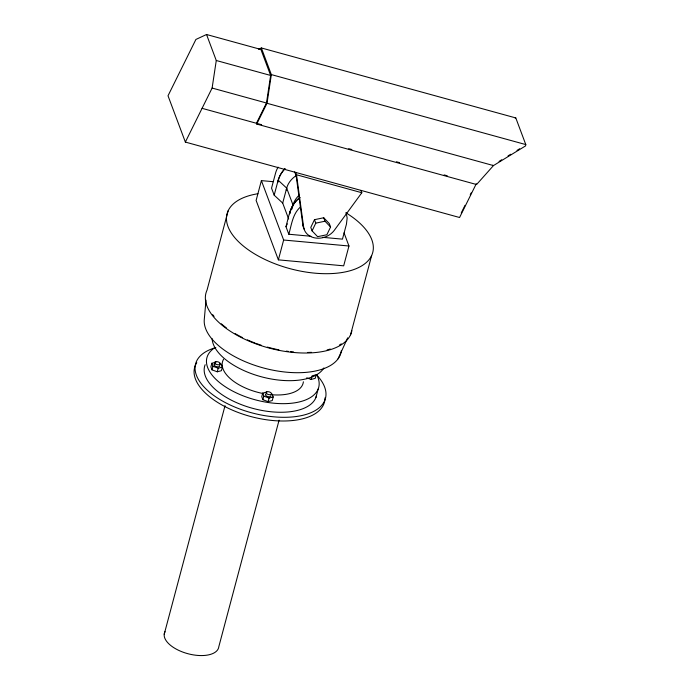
<?xml version="1.0" encoding="UTF-8"?>
<svg xmlns="http://www.w3.org/2000/svg" width="690" height="690" viewBox="0 0 690 690"><rect width="100%" height="100%" fill="white"/><g stroke="black" fill="none" stroke-linecap="round" stroke-linejoin="round"><path stroke-width="1.03" d="M206.008 300.167L204.309 319.168A70.449 34.474 14.9 0 0 268.997 369.348A70.449 34.474 14.9 0 0 341.395 350.416M277.915 182.281L278.156 180.211A28.118 23.158 -20.5 0 1 284.901 168.688M185.36 142.08L212.115 88.053L216.272 60.504L206.534 34.5L195.908 39.451L168.015 95.781L185.36 142.08L459.575 217.505L476.281 183.764L476.574 184.532L493.471 165.574L525.59 145.883L525.789 144.581L515.801 117.938L261.363 47.955L258.578 49.249M476.574 184.532L256.723 124.062L256.439 123.286L266.478 103L270.635 75.452L260.898 49.456L206.534 34.5M256.723 124.062L267.013 103.284L271.343 74.598L261.363 47.955M228.14 210.804L207.035 290.119A75.365 36.88 14.9 0 0 267.358 347.562A75.365 36.88 14.9 0 0 351.883 330.708M215.961 362.181L211.839 363.259L210.89 366.847L212.011 369.857L217.264 371.789L221.387 370.711L222.335 367.132L221.205 364.122L219.463 363.475M273.171 181.694L261.389 180.616L256.119 200.445L278.372 259.854L343.68 265.831L348.959 246.002L344.051 232.91M212.011 369.857L212.969 366.269L211.839 363.259M217.264 371.789L218.221 368.21L222.335 367.132M288.67 219.015L282.702 203.076L274.18 195.175L278.156 180.211L286.678 188.111L293.026 205.042L291.956 209.036M164.211 634.248L225.044 405.634M282.702 203.076L286.678 188.111M310.897 236.256L288.808 234.238L285.988 226.708C288.791 216.427 290.326 204.085 299.934 197.616M278.372 259.854L283.642 240.025L261.389 180.616M288.808 234.238C291.585 224.862 292.586 213.891 300.409 207.052M266.832 392.041L262.709 393.11L261.76 396.698L262.881 399.708L268.134 401.64L272.257 400.562L273.206 396.983L272.076 393.973M262.881 399.708L263.839 396.129L262.709 393.11M268.134 401.64L269.091 398.061L273.206 396.983M279.088 420.158L218.816 646.694A28.057 13.731 14.9 0 1 187.309 653.551A28.057 13.731 14.9 0 1 165.039 631.678M306.731 377.818L311.112 379.431L311.82 376.74M315.891 397.561L318.185 388.962M350.555 334.788L371.66 255.472M285.988 226.708L287.299 223.836M338.057 358.826L347.674 337.841M314.485 219.679L310.785 227.407L312.078 230.874L317.624 236.67L326.87 234.747L330.57 227.019L329.277 223.551L323.731 217.755L314.485 219.679L315.779 223.146L312.078 230.874M461.248 212.977L465.034 205.327M470.244 194.804L471.192 192.889M360.93 190.38L361.819 192.734L334.089 230.607A17.233 14.188 -20.5 0 1 316.132 238.102A17.233 14.188 -20.5 0 1 303.635 227.122L302.858 225.035L296.148 175.786L294.664 171.836M499.06 161.4L501.751 159.752M508.038 155.897L510.729 154.25M517.008 150.394L519.699 148.747M515.249 118.206L515.801 117.938M312.061 375.843L316.184 374.765L315.227 378.353L311.112 379.431M315.779 223.146L325.024 221.214L330.57 227.019M322.471 237.317L342.456 239.145L346.44 224.181L347.156 217.971L346.19 213.003M283.642 240.025L348.959 246.002M271.343 74.598L525.789 144.581M216.272 60.504L270.635 75.452M212.115 88.053L266.478 103M267.013 103.284L493.471 165.574L492.781 165.246M202.075 108.33L261.622 124.709M348.726 148.678L351.84 149.532M396.431 161.796L399.545 162.65M444.136 174.915L447.249 175.769M295.622 172.414L296.51 174.768L361.819 192.734M212.969 366.269L218.221 368.21M263.839 396.129L269.091 398.061M323.731 217.755L325.024 221.214M274.18 195.175L271.549 188.172L275.534 173.207A28.118 23.158 -20.5 0 1 278.079 167.153M296.51 174.768L303.635 227.122M304.411 229.485A17.233 14.188 -20.5 0 1 302.858 225.035M299.874 197.616A27.919 22.994 -20.5 0 0 289.714 213.814L289.973 211.744L293.026 205.042A22.08 18.181 -20.5 0 1 298.322 195.995M278.346 180.228A27.919 22.994 -20.5 0 1 285.039 168.783M286.281 190.069A22.08 18.181 -20.5 0 1 296.346 175.519M345.897 212.787A75.365 36.88 14.9 0 1 352.521 270.006A75.365 36.88 14.9 0 1 243.889 246.468A75.365 36.88 14.9 0 1 257.939 193.726M341.274 343.853A74.416 36.415 14.9 0 1 339.463 345M330.277 349.019A74.416 36.415 14.9 0 1 327.112 349.934M311.466 352.314A74.416 36.415 14.9 0 1 307.438 352.487M293.604 351.978A74.416 36.415 14.9 0 1 290.507 351.667M288.42 351.408A74.416 36.415 14.9 0 1 286.324 351.115M278.915 349.847A74.416 36.415 14.9 0 1 267.392 347.087M261.165 345.198A74.416 36.415 14.9 0 1 256.119 343.439M255.128 343.068A74.416 36.415 14.9 0 1 247.322 339.86M242.638 337.652A74.416 36.415 14.9 0 1 235.195 333.641M226.311 327.802A74.416 36.415 14.9 0 1 221.266 323.765M214.055 316.408A74.416 36.415 14.9 0 1 212.701 314.674M323.869 367.951A58.4 28.575 14.9 0 1 262.105 376.981A58.4 28.575 14.9 0 1 212.115 338.669M303.384 381.786A41.711 20.407 14.9 0 1 272.136 394.775M263.709 393.654A41.711 20.407 14.9 0 1 223.595 359.231M316.581 374.541A57.831 28.299 14.9 0 1 255.472 399.872A57.831 28.299 14.9 0 1 215.211 347.519M316.52 395.543A57.831 28.299 14.9 0 1 252.109 408.178A57.831 28.299 14.9 0 1 205.146 364.717M316.417 374.696A67.189 32.879 14.9 0 1 298.322 416.208A67.189 32.879 14.9 0 1 209.734 392.334A67.189 32.879 14.9 0 1 215.849 347.588M325.007 397.811A67.189 32.879 14.9 0 1 250.16 416.363A67.189 32.879 14.9 0 1 196.779 362.733M270.911 395.474A2.838 1.389 14.9 0 1 267.694 396.526A2.838 1.389 14.9 0 1 265.892 393.99M219.748 365.502A2.976 1.458 14.9 0 1 216.746 366.701A2.976 1.458 14.9 0 1 214.159 364.225M214.487 363.94A2.976 1.458 14.9 0 1 214.978 363.742M266.685 393.731A2.838 1.389 14.9 0 0 271.368 394.163A2.838 1.389 14.9 0 0 268.177 391.687A2.838 1.389 14.9 0 0 266.685 393.731M215.289 363.777A2.976 1.458 14.9 0 0 220.205 364.225A2.976 1.458 14.9 0 0 216.858 361.629A2.976 1.458 14.9 0 0 215.289 363.777"/></g></svg>
